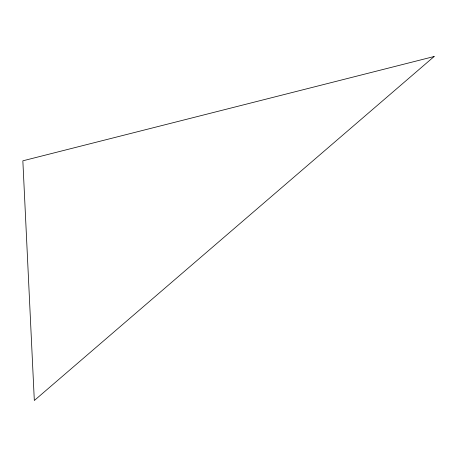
<?xml version="1.0" encoding="UTF-8"?>
<svg xmlns="http://www.w3.org/2000/svg" width="457" height="457" viewBox="0 0 457 457"><rect width="100%" height="100%" fill="white"/><g stroke="black" fill="none" stroke-linecap="round" stroke-linejoin="round"><path stroke-width="0.69" d="M434.15 56.508L34.321 400.492L22.85 160.818L434.15 56.508"/></g></svg>
